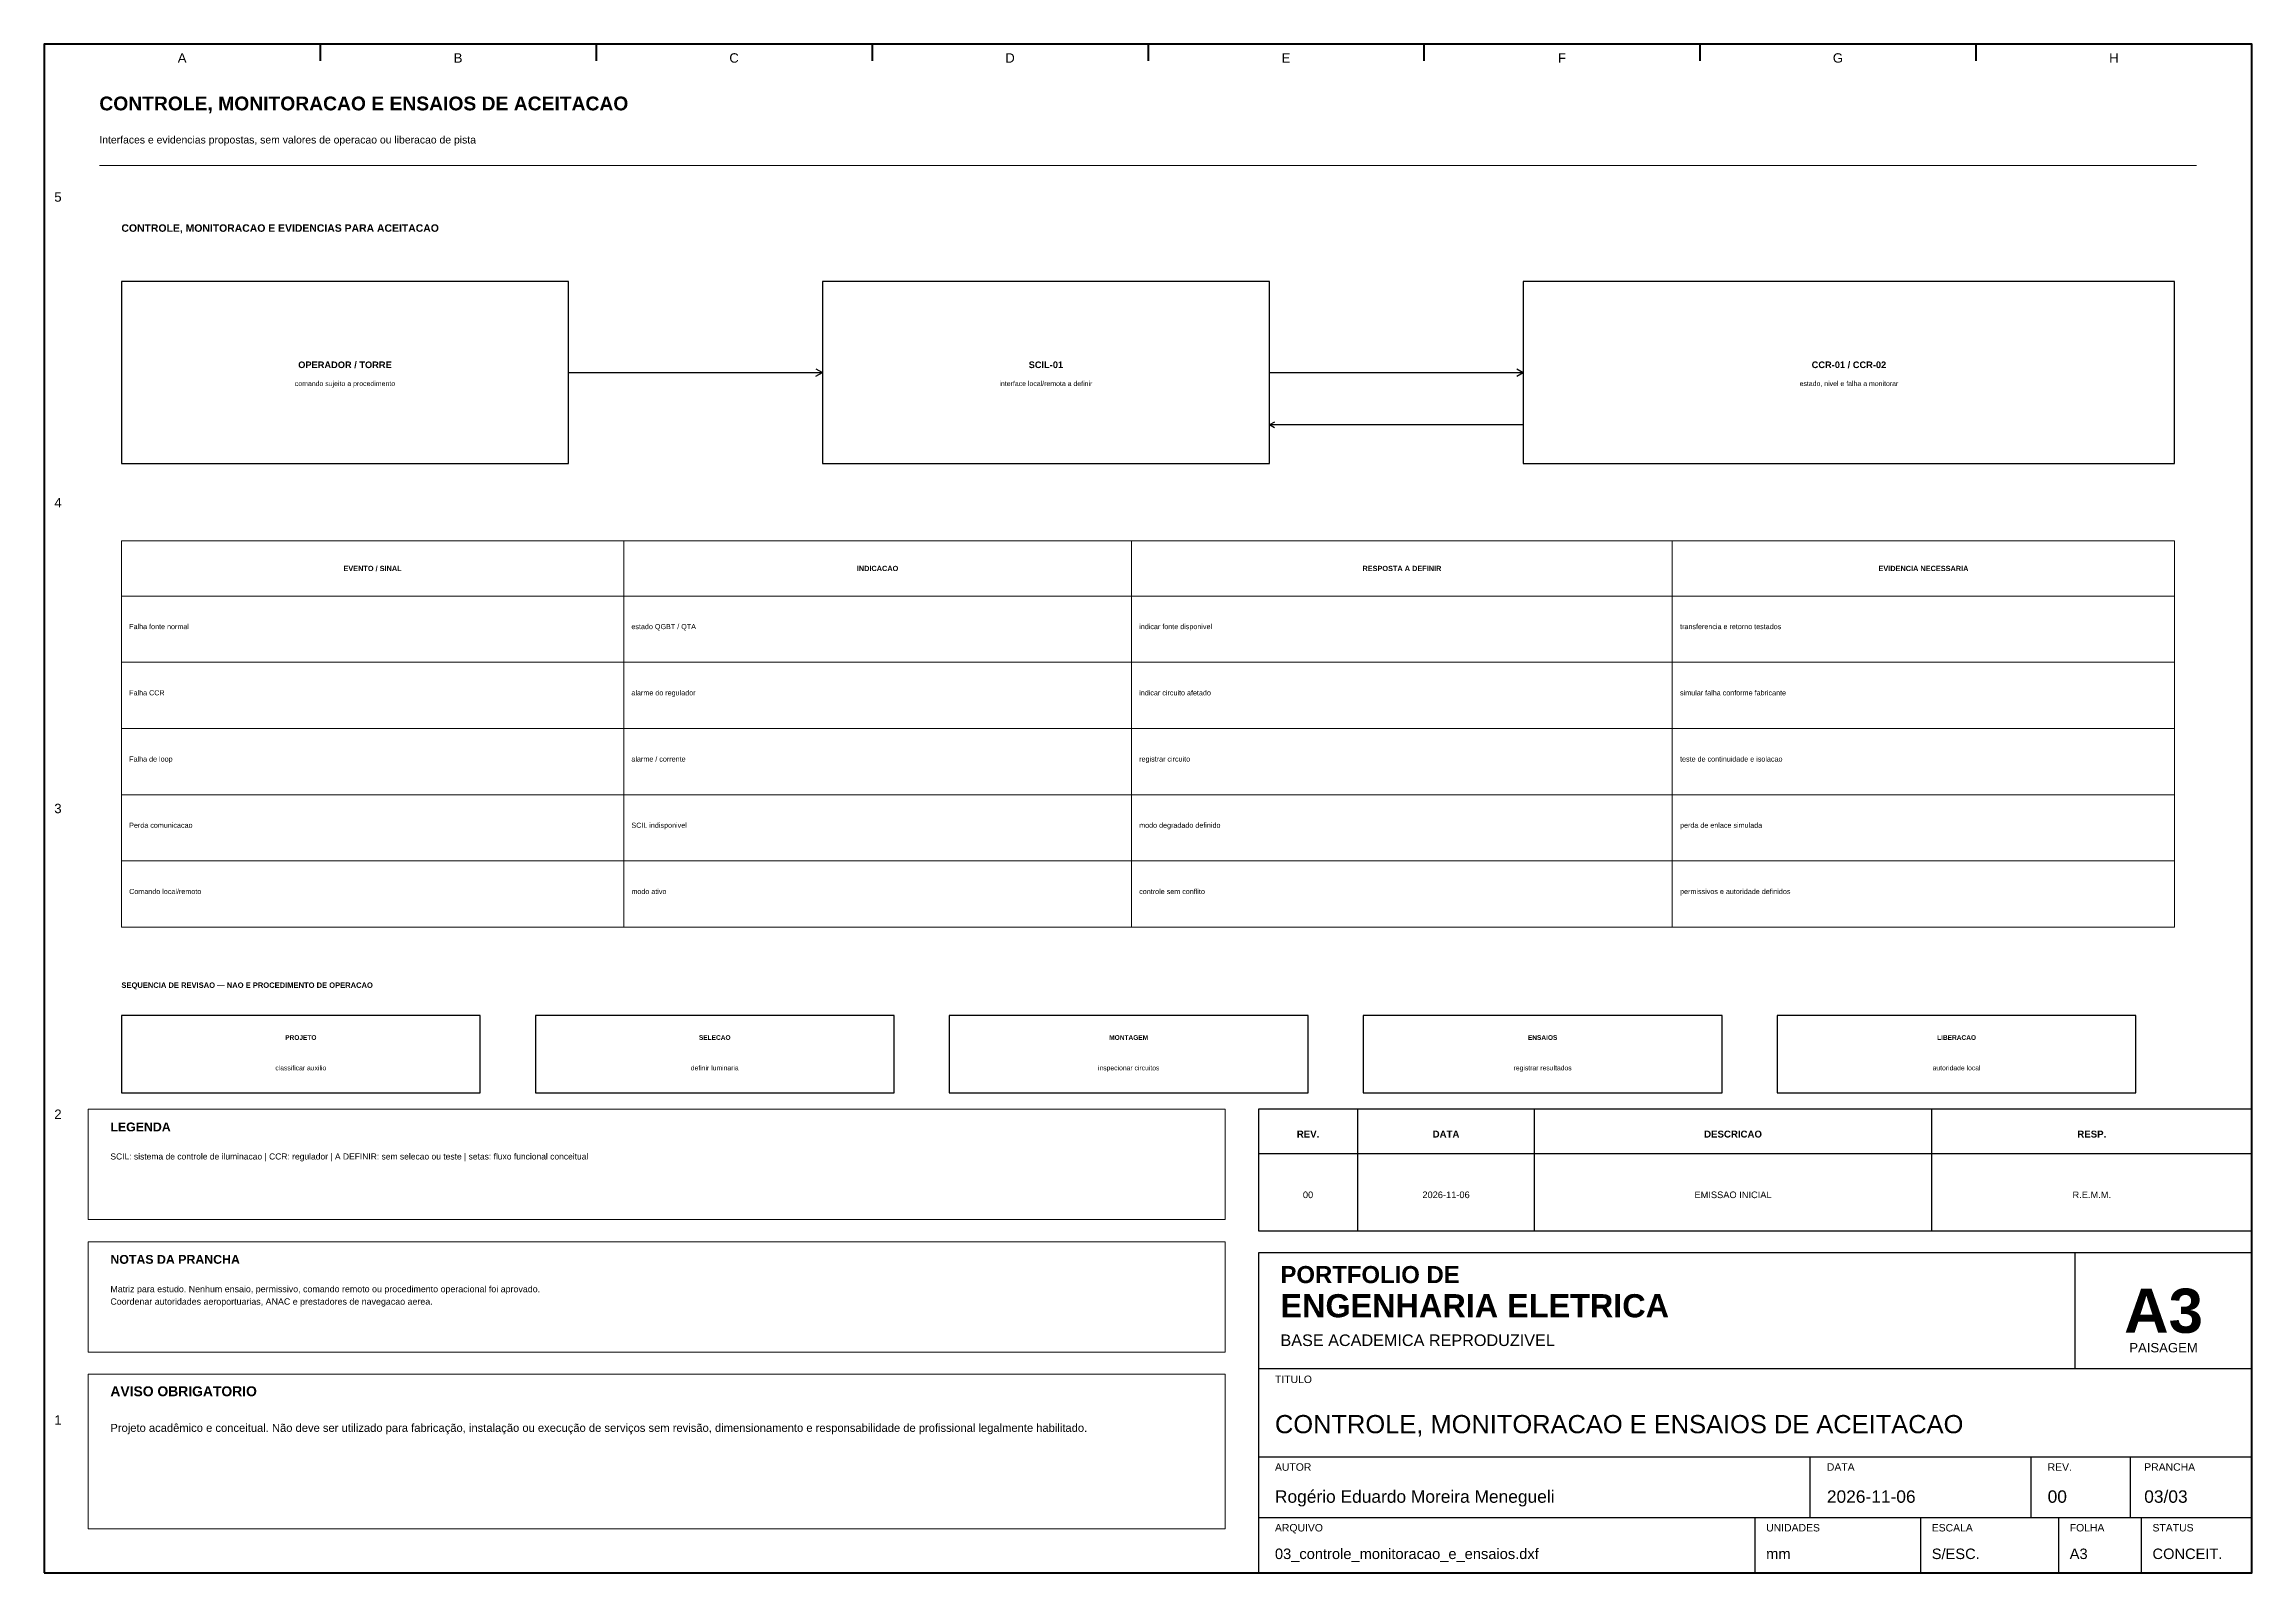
# Model space of a CAD drawing. Header units: millimetres. Extents: x 10 to 410, y 10 to 287.
import ezdxf
from ezdxf.enums import TextEntityAlignment as Align

# ---------------------------------------------------------------- set-up
doc = ezdxf.new("R2010")
doc.units = ezdxf.units.MM
for name, color, linetype, lineweight in [('00_MOLDURA', 7, 'CONTINUOUS', 50), ('01_CARIMBO', 7, 'CONTINUOUS', 25), ('02_TEXTO', 7, 'CONTINUOUS', 18), ('03_COTAS', 4, 'CONTINUOUS', 18), ('06_COMANDO', 3, 'CONTINUOUS', 25), ('07_INSTRUMENTACAO', 6, 'CONTINUOUS', 25), ('12_LEGENDA', 7, 'CONTINUOUS', 18), ('13_NOTAS', 7, 'CONTINUOUS', 18)]:
    doc.layers.add(name, color=color, linetype=linetype, lineweight=lineweight)
doc.styles.add('PORTFOLIO_TEXTO', font='arial.ttf')
doc.styles.add('PORTFOLIO_TITULO', font='arialbd.ttf', dxfattribs={"width": 0.92})

# ---------------------------------------------------------------- blocks, each defined once
blk = doc.blocks.new('CARIMBO_A3')
at = {"layer": '01_CARIMBO'}
for p, q in [((148, 37), (148, 58)), ((0, 37), (180, 37)), ((0, 21), (180, 21)), ((100, 10), (100, 21)), ((140, 10), (140, 21)), ((158, 10), (158, 21)), ((0, 10), (180, 10)), ((90, 0), (90, 10)), ((120, 0), (120, 10)), ((145, 0), (145, 10)), ((160, 0), (160, 10))]:
    blk.add_line(p, q, dxfattribs=at)
blk.add_lwpolyline([(0, 0), (180, 0), (180, 58), (0, 58)], close=True, dxfattribs=at)
at = {"layer": '01_CARIMBO', "style": 'PORTFOLIO_TEXTO'}
for s, p in [('TITULO', (3, 34.4)), ('AUTOR', (3, 18.5)), ('DATA', (103, 18.5)), ('REV.', (143, 18.5)), ('PRANCHA', (160.5, 18.5)), ('ARQUIVO', (3, 7.5)), ('UNIDADES', (92, 7.5)), ('ESCALA', (122, 7.5)), ('FOLHA', (147, 7.5)), ('STATUS', (162, 7.5))]:
    blk.add_text(s, height=1.35, dxfattribs=at).set_placement(p)
at = {"layer": '02_TEXTO'}
for s, height, style, p in [('PORTFOLIO DE', 3.1, 'PORTFOLIO_TITULO', (4, 52.5)), ('ENGENHARIA ELETRICA', 4.2, 'PORTFOLIO_TITULO', (4, 46.3)), ('BASE ACADEMICA REPRODUZIVEL', 2.1, 'PORTFOLIO_TEXTO', (4, 41.1))]:
    blk.add_text(s, height=height, dxfattribs=dict(at, style=style)).set_placement(p)
for s, height, style, p in [('A3', 8, 'PORTFOLIO_TITULO', (164, 47.5)), ('PAISAGEM', 1.7, 'PORTFOLIO_TEXTO', (164, 40.8))]:
    blk.add_text(s, height=height, dxfattribs=dict(at, style=style)).set_placement(p, align=Align.MIDDLE_CENTER)
at = {"layer": '02_TEXTO', "style": 'PORTFOLIO_TEXTO'}
for tag, p, height in [('TITULO', (3, 25.3), 3.3), ('AUTOR', (3, 12.7), 2.25), ('DATA', (103, 12.7), 2.25), ('REVISAO', (143, 12.7), 2.25), ('PRANCHA', (160.5, 12.7), 2.25), ('ARQUIVO', (3, 2.5), 1.9), ('UNIDADES', (92, 2.5), 1.9), ('ESCALA', (122, 2.5), 1.9), ('FOLHA', (147, 2.5), 1.9), ('STATUS', (162, 2.5), 1.9)]:
    blk.add_attdef(tag, p, '', height=height, dxfattribs=at)

msp = doc.modelspace()

# ---------------------------------------------------------------- linework, layer by layer
at = {"layer": '00_MOLDURA'}
for p, q in [((60, 287), (60, 284)), ((110, 287), (110, 284)), ((160, 287), (160, 284)), ((210, 287), (210, 284)), ((260, 287), (260, 284)), ((310, 287), (310, 284)), ((360, 287), (360, 284))]:
    msp.add_line(p, q, dxfattribs=at)
msp.add_lwpolyline([(10, 10), (410, 10), (410, 287), (10, 287)], close=True, dxfattribs=at)
at = {"layer": '01_CARIMBO'}
for p, q in [((248, 72), (248, 94)), ((280, 72), (280, 94)), ((352, 72), (352, 94)), ((230, 86), (410, 86))]:
    msp.add_line(p, q, dxfattribs=at)
msp.add_lwpolyline([(230, 72), (410, 72), (410, 94), (230, 94)], close=True, dxfattribs=at)
at = {"layer": '02_TEXTO'}
for points in [[(24, 175), (115, 175), (115, 187), (24, 187)], [(115, 175), (207, 175), (207, 187), (115, 187)], [(207, 175), (305, 175), (305, 187), (207, 187)], [(305, 175), (396, 175), (396, 187), (305, 187)], [(24, 163), (115, 163), (115, 175), (24, 175)], [(115, 163), (207, 163), (207, 175), (115, 175)], [(207, 163), (305, 163), (305, 175), (207, 175)], [(305, 163), (396, 163), (396, 175), (305, 175)], [(24, 151), (115, 151), (115, 163), (24, 163)], [(115, 151), (207, 151), (207, 163), (115, 163)], [(207, 151), (305, 151), (305, 163), (207, 163)], [(305, 151), (396, 151), (396, 163), (305, 163)], [(24, 139), (115, 139), (115, 151), (24, 151)], [(115, 139), (207, 139), (207, 151), (115, 151)], [(207, 139), (305, 139), (305, 151), (207, 151)], [(305, 139), (396, 139), (396, 151), (305, 151)], [(24, 127), (115, 127), (115, 139), (24, 139)], [(115, 127), (207, 127), (207, 139), (115, 139)], [(207, 127), (305, 127), (305, 139), (207, 139)], [(305, 127), (396, 127), (396, 139), (305, 139)]]:
    msp.add_lwpolyline(points, close=True, dxfattribs=at)
at = {"layer": '03_COTAS'}
msp.add_line((20, 265), (400, 265), dxfattribs=at)
at = {"layer": '06_COMANDO'}
for p, q in [((149.8, 228.16), (151, 227.5)), ((276.8, 228.16), (278, 227.5)), ((105, 227.5), (151, 227.5)), ((149.8, 226.84), (151, 227.5)), ((232, 227.5), (278, 227.5)), ((276.8, 226.84), (278, 227.5))]:
    msp.add_line(p, q, dxfattribs=at)
for points in [[(24, 211), (105, 211), (105, 244), (24, 244)], [(151, 211), (232, 211), (232, 244), (151, 244)], [(24, 97), (89, 97), (89, 111), (24, 111)], [(99, 97), (164, 97), (164, 111), (99, 111)], [(174, 97), (239, 97), (239, 111), (174, 111)], [(249, 97), (314, 97), (314, 111), (249, 111)], [(324, 97), (389, 97), (389, 111), (324, 111)]]:
    msp.add_lwpolyline(points, close=True, dxfattribs=at)
at = {"layer": '07_INSTRUMENTACAO'}
for p in [(232.9, 218.5), (278, 218), (232.9, 217.5)]:
    msp.add_line(p, (232, 218), dxfattribs=at)
msp.add_lwpolyline([(278, 211), (396, 211), (396, 244), (278, 244)], close=True, dxfattribs=at)
at = {"layer": '12_LEGENDA'}
for points in [[(24, 187), (115, 187), (115, 197), (24, 197)], [(115, 187), (207, 187), (207, 197), (115, 197)], [(207, 187), (305, 187), (305, 197), (207, 197)], [(305, 187), (396, 187), (396, 197), (305, 197)], [(18, 74), (224, 74), (224, 94), (18, 94)]]:
    msp.add_lwpolyline(points, close=True, dxfattribs=at)
at = {"layer": '13_NOTAS'}
for points in [[(18, 50), (224, 50), (224, 70), (18, 70)], [(18, 18), (224, 18), (224, 46), (18, 46)]]:
    msp.add_lwpolyline(points, close=True, dxfattribs=at)

# ---------------------------------------------------------------- block references
at = {"layer": '01_CARIMBO'}
msp.add_blockref('CARIMBO_A3', (230, 10), dxfattribs=at).add_auto_attribs({'TITULO': 'CONTROLE, MONITORACAO E ENSAIOS DE ACEITACAO', 'AUTOR': 'Rogério Eduardo Moreira Menegueli', 'DATA': '2026-11-06', 'REVISAO': '00', 'PRANCHA': '03/03', 'ARQUIVO': '03_controle_monitoracao_e_ensaios.dxf', 'UNIDADES': 'mm', 'ESCALA': 'S/ESC.', 'FOLHA': 'A3', 'STATUS': 'CONCEIT.'})

# ---------------------------------------------------------------- texts
at = {"layer": '00_MOLDURA', "style": 'PORTFOLIO_TEXTO'}
for s, p in [('A', (35, 284.5)), ('B', (85, 284.5)), ('C', (135, 284.5)), ('D', (185, 284.5)), ('E', (235, 284.5)), ('F', (285, 284.5)), ('G', (335, 284.5)), ('H', (385, 284.5)), ('5', (12.5, 259.3)), ('4', (12.5, 203.9)), ('3', (12.5, 148.5)), ('2', (12.5, 93.1)), ('1', (12.5, 37.7))]:
    msp.add_text(s, height=1.7, dxfattribs=at).set_placement(p, align=Align.MIDDLE_CENTER)
at = {"layer": '01_CARIMBO', "style": 'PORTFOLIO_TITULO'}
for s, p in [('REV.', (239, 89.5)), ('DATA', (264, 89.5)), ('DESCRICAO', (316, 89.5)), ('RESP.', (381, 89.5))]:
    msp.add_text(s, height=1.25, dxfattribs=at).set_placement(p, align=Align.MIDDLE_CENTER)
at = {"layer": '02_TEXTO'}
for s, height, style, p in [('CONTROLE, MONITORACAO E ENSAIOS DE ACEITACAO', 2.5, 'PORTFOLIO_TITULO', (20, 275)), ('Interfaces e evidencias propostas, sem valores de operacao ou liberacao de pista', 1.35, 'PORTFOLIO_TEXTO', (20, 269)), ('Falha fonte normal', 0.93, 'PORTFOLIO_TEXTO', (25.4, 181)), ('estado QGBT / QTA', 0.93, 'PORTFOLIO_TEXTO', (116.4, 181)), ('indicar fonte disponivel', 0.93, 'PORTFOLIO_TEXTO', (208.4, 181)), ('transferencia e retorno testados', 0.93, 'PORTFOLIO_TEXTO', (306.4, 181)), ('Falha CCR', 0.93, 'PORTFOLIO_TEXTO', (25.4, 169)), ('alarme do regulador', 0.93, 'PORTFOLIO_TEXTO', (116.4, 169)), ('indicar circuito afetado', 0.93, 'PORTFOLIO_TEXTO', (208.4, 169)), ('simular falha conforme fabricante', 0.93, 'PORTFOLIO_TEXTO', (306.4, 169)), ('Falha de loop', 0.93, 'PORTFOLIO_TEXTO', (25.4, 157)), ('alarme / corrente', 0.93, 'PORTFOLIO_TEXTO', (116.4, 157)), ('registrar circuito', 0.93, 'PORTFOLIO_TEXTO', (208.4, 157)), ('teste de continuidade e isolacao', 0.93, 'PORTFOLIO_TEXTO', (306.4, 157)), ('Perda comunicacao', 0.93, 'PORTFOLIO_TEXTO', (25.4, 145)), ('SCIL indisponivel', 0.93, 'PORTFOLIO_TEXTO', (116.4, 145)), ('modo degradado definido', 0.93, 'PORTFOLIO_TEXTO', (208.4, 145)), ('perda de enlace simulada', 0.93, 'PORTFOLIO_TEXTO', (306.4, 145)), ('Comando local/remoto', 0.93, 'PORTFOLIO_TEXTO', (25.4, 133)), ('modo ativo', 0.93, 'PORTFOLIO_TEXTO', (116.4, 133)), ('controle sem conflito', 0.93, 'PORTFOLIO_TEXTO', (208.4, 133)), ('permissivos e autoridade definidos', 0.93, 'PORTFOLIO_TEXTO', (306.4, 133))]:
    msp.add_text(s, height=height, dxfattribs=dict(at, style=style)).set_placement(p)
at = {"layer": '02_TEXTO', "style": 'PORTFOLIO_TEXTO'}
for s, height, p in [('comando sujeito a procedimento', 0.9, (64.5, 225.5)), ('interface local/remota a definir', 0.9, (191.5, 225.5)), ('estado, nivel e falha a monitorar', 0.9, (337, 225.5)), ('classificar auxilio', 0.88, (56.5, 101.5)), ('definir luminaria', 0.88, (131.5, 101.5)), ('inspecionar circuitos', 0.88, (206.5, 101.5)), ('registrar resultados', 0.88, (281.5, 101.5)), ('autoridade local', 0.88, (356.5, 101.5)), ('00', 1.2, (239, 78.5)), ('2026-11-06', 1.2, (264, 78.5)), ('EMISSAO INICIAL', 1.2, (316, 78.5)), ('R.E.M.M.', 1.2, (381, 78.5))]:
    msp.add_text(s, height=height, dxfattribs=at).set_placement(p, align=Align.MIDDLE_CENTER)
at = {"layer": '06_COMANDO', "style": 'PORTFOLIO_TITULO'}
for s, height, p in [('OPERADOR / TORRE', 1.2, (64.5, 228.9)), ('SCIL-01', 1.2, (191.5, 228.9)), ('PROJETO', 0.85, (56.5, 107)), ('SELECAO', 0.85, (131.5, 107)), ('MONTAGEM', 0.85, (206.5, 107)), ('ENSAIOS', 0.85, (281.5, 107)), ('LIBERACAO', 0.85, (356.5, 107))]:
    msp.add_text(s, height=height, dxfattribs=at).set_placement(p, align=Align.MIDDLE_CENTER)
msp.add_text('SEQUENCIA DE REVISAO — NAO E PROCEDIMENTO DE OPERACAO', height=0.98, dxfattribs=at).set_placement((24, 116))
at = {"layer": '07_INSTRUMENTACAO', "style": 'PORTFOLIO_TITULO'}
msp.add_text('CCR-01 / CCR-02', height=1.2, dxfattribs=at).set_placement((337, 228.9), align=Align.MIDDLE_CENTER)
at = {"layer": '12_LEGENDA', "style": 'PORTFOLIO_TITULO'}
for s, p in [('EVENTO / SINAL', (69.5, 192)), ('INDICACAO', (161, 192)), ('RESPOSTA A DEFINIR', (256, 192)), ('EVIDENCIA NECESSARIA', (350.5, 192))]:
    msp.add_text(s, height=0.95, dxfattribs=at).set_placement(p, align=Align.MIDDLE_CENTER)
msp.add_text('LEGENDA', height=1.6, dxfattribs=at).set_placement((22, 90))
at = {"layer": '12_LEGENDA', "insert": (22, 86), "char_height": 1.1, "width": 198, "attachment_point": 1, "line_spacing_factor": 1.18, "style": 'PORTFOLIO_TEXTO'}
msp.add_mtext('SCIL: sistema de controle de iluminacao | CCR: regulador | A DEFINIR: sem selecao ou teste | setas: fluxo funcional conceitual', dxfattribs=at)
at = {"layer": '13_NOTAS', "style": 'PORTFOLIO_TITULO'}
for s, height, p in [('CONTROLE, MONITORACAO E EVIDENCIAS PARA ACEITACAO', 1.35, (24, 253)), ('NOTAS DA PRANCHA', 1.6, (22, 66)), ('AVISO OBRIGATORIO', 1.8, (22, 42))]:
    msp.add_text(s, height=height, dxfattribs=at).set_placement(p)
at = {"layer": '13_NOTAS', "width": 198, "attachment_point": 1, "line_spacing_factor": 1.18, "style": 'PORTFOLIO_TEXTO'}
for s, insert, char_height in [('Matriz para estudo. Nenhum ensaio, permissivo, comando remoto ou procedimento operacional foi aprovado.\\PCoordenar autoridades aeroportuarias, ANAC e prestadores de navegacao aerea.', (22, 62), 1.15), ('Projeto acadêmico e conceitual. Não deve ser utilizado para fabricação, instalação ou execução de serviços sem revisão, dimensionamento e responsabilidade de profissional legalmente habilitado.', (22, 37), 1.45)]:
    msp.add_mtext(s, dxfattribs=dict(at, insert=insert, char_height=char_height))

doc.saveas('drawing.dxf')
